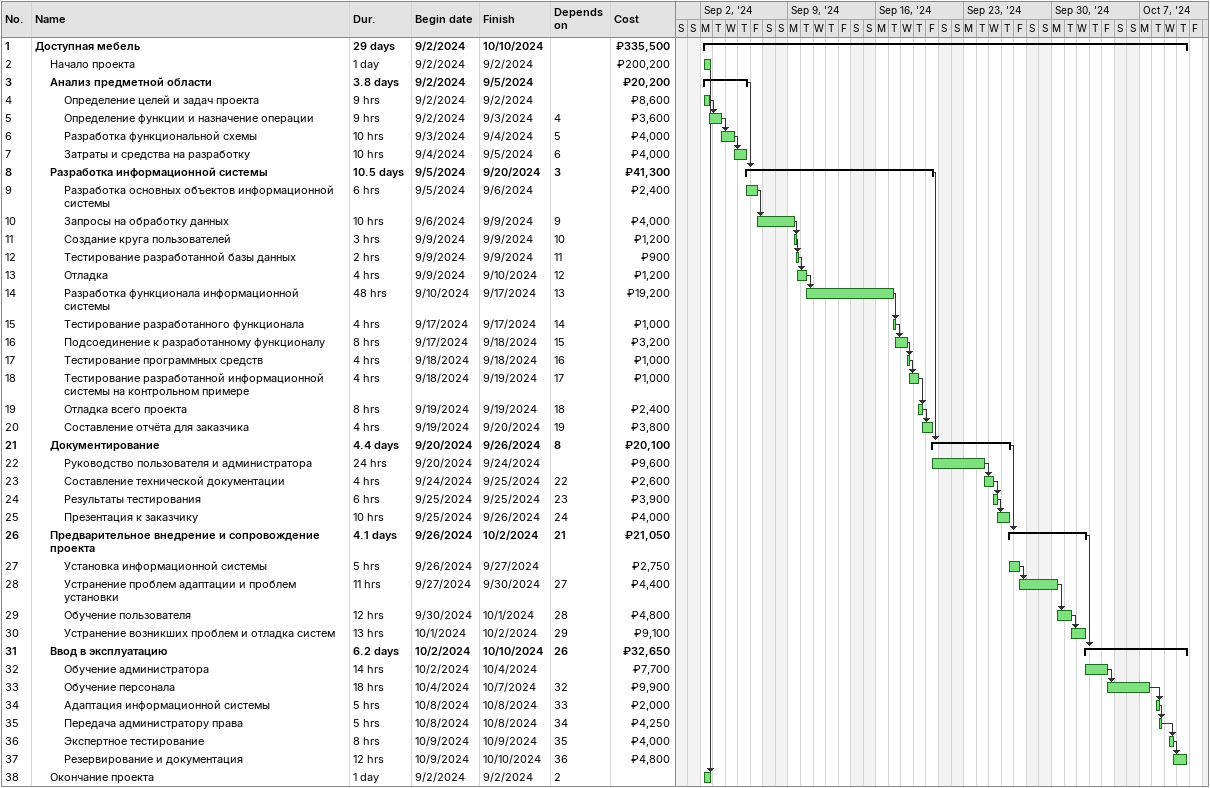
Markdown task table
| ID | Level | Task | Duration | Start | Finish | Predecessors | Cost (₽) |
|---|---|---|---|---|---|---|---|
| 1 | 1 | **Доступная мебель** | 29d | 2024-09-02 | 2024-10-10 |  | 335500 |
| 2 | 2 | Начало проекта | 1d | 2024-09-02 | 2024-09-02 |  | 200200 |
| 3 | 2 | **Анализ предметной области** | 3.8d | 2024-09-02 | 2024-09-05 |  | 20200 |
| 4 | 3 | Определение целей и задач проекта | 9h | 2024-09-02 | 2024-09-02 |  | 8600 |
| 5 | 3 | Определение функции и назначение операции | 9h | 2024-09-02 | 2024-09-03 | 4 | 3600 |
| 6 | 3 | Разработка функциональной схемы | 10h | 2024-09-03 | 2024-09-04 | 5 | 4000 |
| 7 | 3 | Затраты и средства на разработку | 10h | 2024-09-04 | 2024-09-05 | 6 | 4000 |
| 8 | 2 | **Разработка информационной системы** | 10.5d | 2024-09-05 | 2024-09-20 | 3 | 41300 |
| 9 | 3 | Разработка основных объектов информационной системы | 6h | 2024-09-05 | 2024-09-06 |  | 2400 |
| 10 | 3 | Запросы на обработку данных | 10h | 2024-09-06 | 2024-09-09 | 9 | 4000 |
| 11 | 3 | Создание круга пользователей | 3h | 2024-09-09 | 2024-09-09 | 10 | 1200 |
| 12 | 3 | Тестирование разработанной базы данных | 2h | 2024-09-09 | 2024-09-09 | 11 | 900 |
| 13 | 3 | Отладка | 4h | 2024-09-09 | 2024-09-10 | 12 | 1200 |
| 14 | 3 | Разработка функционала информационной системы | 48h | 2024-09-10 | 2024-09-17 | 13 | 19200 |
| 15 | 3 | Тестирование разработанного функционала | 4h | 2024-09-17 | 2024-09-17 | 14 | 1000 |
| 16 | 3 | Подсоединение к разработанному функционалу | 8h | 2024-09-17 | 2024-09-18 | 15 | 3200 |
| 17 | 3 | Тестирование программных средств | 4h | 2024-09-18 | 2024-09-18 | 16 | 1000 |
| 18 | 3 | Тестирование разработанной информационной системы на контрольном примере | 4h | 2024-09-18 | 2024-09-19 | 17 | 1000 |
| 19 | 3 | Отладка всего проекта | 8h | 2024-09-19 | 2024-09-19 | 18 | 2400 |
| 20 | 3 | Составление отчёта для заказчика | 4h | 2024-09-19 | 2024-09-20 | 19 | 3800 |
| 21 | 2 | **Документирование** | 4.4d | 2024-09-20 | 2024-09-26 | 8 | 20100 |
| 22 | 3 | Руководство пользователя и администратора | 24h | 2024-09-20 | 2024-09-24 |  | 9600 |
| 23 | 3 | Составление технической документации | 4h | 2024-09-24 | 2024-09-25 | 22 | 2600 |
| 24 | 3 | Результаты тестирования | 6h | 2024-09-25 | 2024-09-25 | 23 | 3900 |
| 25 | 3 | Презентация к заказчику | 10h | 2024-09-25 | 2024-09-26 | 24 | 4000 |
| 26 | 2 | **Предварительное внедрение и сопровождение проекта** | 4.1d | 2024-09-26 | 2024-10-02 | 21 | 21050 |
| 27 | 3 | Установка информационной системы | 5h | 2024-09-26 | 2024-09-27 |  | 2750 |
| 28 | 3 | Устранение проблем адаптации и проблем установки | 11h | 2024-09-27 | 2024-09-30 | 27 | 4400 |
| 29 | 3 | Обучение пользователя | 12h | 2024-09-30 | 2024-10-01 | 28 | 4800 |
| 30 | 3 | Устранение возникших проблем и отладка систем | 13h | 2024-10-01 | 2024-10-02 | 29 | 9100 |
| 31 | 2 | **Ввод в эксплуатацию** | 6.2d | 2024-10-02 | 2024-10-10 | 26 | 32650 |
| 32 | 3 | Обучение администратора | 14h | 2024-10-02 | 2024-10-04 |  | 7700 |
| 33 | 3 | Обучение персонала | 18h | 2024-10-04 | 2024-10-07 | 32 | 9900 |
| 34 | 3 | Адаптация информационной системы | 5h | 2024-10-08 | 2024-10-08 | 33 | 2000 |
| 35 | 3 | Передача администратору права | 5h | 2024-10-08 | 2024-10-08 | 34 | 4250 |
| 36 | 3 | Экспертное тестирование | 8h | 2024-10-09 | 2024-10-09 | 35 | 4000 |
| 37 | 3 | Резервирование и документация | 12h | 2024-10-09 | 2024-10-10 | 36 | 4800 |
| 38 | 2 | Окончание проекта | 1d | 2024-09-02 | 2024-09-02 | 2 |  |
